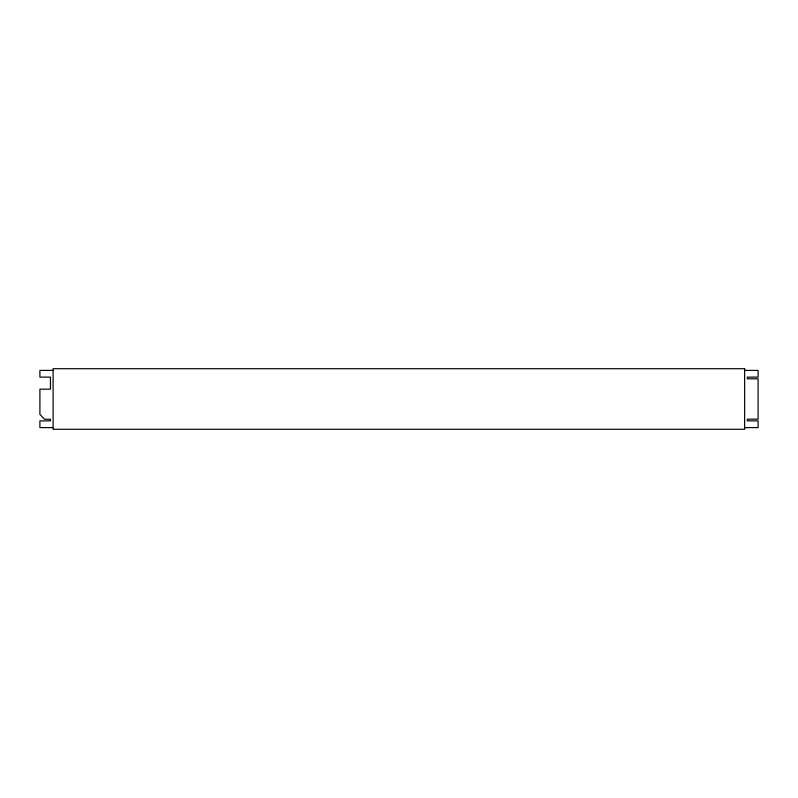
<?xml version="1.0" encoding="UTF-8"?>
<svg xmlns="http://www.w3.org/2000/svg" width="798" height="798" viewBox="0 0 798 798"><rect width="100%" height="100%" fill="white"/><g stroke="black" fill="none" stroke-linecap="round" stroke-linejoin="round"><path stroke-width="1.2" d="M53.097 370.392L39.9 370.392L39.9 377.125L50.454 377.125L50.454 389.175L39.9 389.175L39.9 414.391L44.658 419.269L50.454 419.269L50.454 420.875L39.9 420.875L39.9 427.608L53.097 427.608M744.634 370.392L758.1 370.392L758.1 377.125L747.327 377.125L747.327 378.811L758.1 378.811L758.1 419.189L747.327 419.189L747.327 420.875L758.1 420.875L758.1 427.608L744.634 427.608M744.634 368.706L53.097 368.706L53.097 429.294L744.634 429.294L744.634 368.706"/></g></svg>
